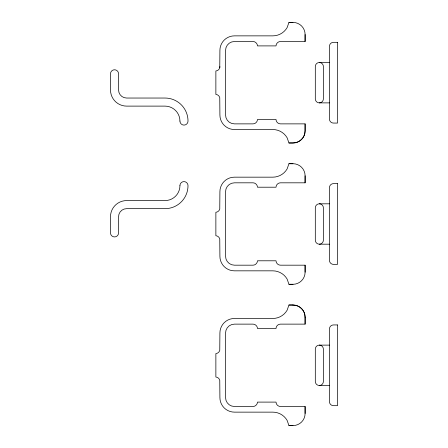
<?xml version="1.0" encoding="UTF-8"?>
<svg xmlns="http://www.w3.org/2000/svg" width="448" height="448" viewBox="0 0 448 448"><rect width="100%" height="100%" fill="white"/><g stroke="black" fill="none" stroke-linecap="round" stroke-linejoin="round"><path stroke-width="0.67" d="M305.099 317.128L305.099 324.128L280.465 324.128C278.113 324.117 276.024 326.15 276.024 328.513L257.454 328.513C257.46 326.15 255.366 324.117 253.014 324.128L234.444 324.128A8.882 8.882 0 0 0 225.562 333.01L225.562 397.606A8.882 8.882 0 0 0 234.444 406.487L253.014 406.487C255.366 406.498 257.46 404.466 257.454 402.102L276.03 402.102C276.024 404.466 278.118 406.498 280.47 406.487L305.099 406.487L305.099 413.487A12.113 12.113 0 0 1 292.986 425.6L288.949 425.6L287.134 420.414A16.537 16.537 0 0 0 272.826 412.138L234.444 412.138A14.532 14.532 0 0 1 219.906 397.606L219.761 380.307A4.446 4.446 0 0 0 216.614 377.166L215.869 377.065L215.869 353.55L216.619 353.45A4.446 4.446 0 0 0 219.761 350.308L219.906 333.01A14.532 14.532 0 0 1 234.444 318.472L272.826 318.472A16.537 16.537 0 0 0 287.134 310.195L288.949 305.015L292.986 305.015A12.113 12.113 0 0 1 305.099 317.128L305.094 324.128M305.099 175.818L305.099 182.818L280.465 182.818C278.113 182.806 276.024 184.845 276.024 187.208L257.454 187.208C257.46 184.845 255.366 182.806 253.014 182.818L234.444 182.818A8.882 8.882 0 0 0 225.557 191.699L225.562 256.301A8.882 8.882 0 0 0 234.444 265.182L253.014 265.182C255.366 265.194 257.46 263.155 257.454 260.792L276.03 260.792C276.024 263.155 278.118 265.194 280.47 265.182L305.099 265.182L305.099 272.182A12.113 12.113 0 0 1 292.986 284.295L288.949 284.295L287.134 279.11A16.537 16.537 0 0 0 272.826 270.833L234.444 270.833A14.532 14.532 0 0 1 219.906 256.301L219.761 238.997A4.446 4.446 0 0 0 216.619 235.855L215.869 235.76L215.869 212.24L216.619 212.145A4.446 4.446 0 0 0 219.761 209.003L219.906 191.699A14.532 14.532 0 0 1 234.444 177.167L272.826 177.167A16.537 16.537 0 0 0 287.134 168.89L288.949 163.705L292.986 163.705A12.113 12.113 0 0 1 305.099 175.818L305.094 182.818M305.099 34.513L305.099 41.513L280.465 41.513C278.113 41.502 276.024 43.534 276.024 45.898L257.454 45.898C257.46 43.534 255.366 41.502 253.014 41.513L234.444 41.513A8.882 8.882 0 0 0 225.562 50.394L225.562 114.99A8.882 8.882 0 0 0 234.444 123.872L253.014 123.872C255.366 123.883 257.46 121.85 257.454 119.487L276.03 119.487C276.024 121.85 278.118 123.883 280.47 123.872L305.099 123.872L305.099 130.872A12.113 12.113 0 0 1 292.986 142.985L288.949 142.985L287.134 137.799A16.537 16.537 0 0 0 272.826 129.522L234.444 129.528A14.532 14.532 0 0 1 219.906 114.99L219.761 97.692A4.446 4.446 0 0 0 216.619 94.55L215.869 94.45L215.869 70.935L216.619 70.834A4.446 4.446 0 0 0 219.761 67.693L219.906 50.394A14.532 14.532 0 0 1 234.444 35.862L272.826 35.862A16.537 16.537 0 0 0 287.134 27.586L288.949 22.4L292.986 22.4A12.113 12.113 0 0 1 305.099 34.513L305.094 41.513M288.943 142.985L292.964 142.968A12.113 12.113 0 0 0 305.077 130.861L305.094 123.872M305.094 265.182L305.099 272.182M305.094 406.487L305.099 413.487M219.761 67.693L219.906 66.573M292.953 22.434L288.943 22.4M292.953 163.738L288.943 163.705M288.943 305.015L292.986 305.015M288.943 284.295L292.986 284.295M288.943 425.6L292.986 425.6M329.437 102.878L319.34 102.878A4.038 4.038 0 0 1 315.308 98.84L315.308 66.545A4.038 4.038 0 0 1 319.34 62.507L329.437 62.507M329.437 244.188L319.34 244.188A4.038 4.038 0 0 1 315.308 240.15L315.308 207.85A4.038 4.038 0 0 1 319.34 203.812L329.437 203.812M329.437 385.493L319.34 385.493A4.038 4.038 0 0 1 315.308 381.455L315.308 349.16A4.038 4.038 0 0 1 319.34 345.122L329.437 345.122M292.953 305.043A12.113 12.113 0 0 1 305.066 317.156M179.934 185.646A4.038 4.038 0 0 1 183.971 181.608A4.038 4.038 0 0 1 188.009 185.646A23.01 23.01 0 0 1 164.998 208.662L126.638 208.656A8.075 8.075 0 0 0 118.563 216.731L118.569 232.887A4.038 4.038 0 0 1 114.531 236.925A4.038 4.038 0 0 1 110.494 232.887L110.488 216.731A16.15 16.15 0 0 1 126.638 200.581L164.998 200.586A14.941 14.941 0 0 0 179.939 185.651M179.939 121.055A4.038 4.038 0 0 0 183.977 125.093A4.038 4.038 0 0 0 188.014 121.055A23.01 23.01 0 0 0 164.993 98.039L126.638 98.039A8.075 8.075 0 0 1 118.569 89.964L118.563 73.814A4.038 4.038 0 0 0 114.526 69.776A4.038 4.038 0 0 0 110.488 73.814L110.494 89.964A16.15 16.15 0 0 0 126.644 106.114L164.998 106.114A14.941 14.941 0 0 1 179.934 121.05M319.34 62.507A4.038 4.038 0 0 1 323.378 66.545L323.378 98.84A4.038 4.038 0 0 1 319.34 102.878M319.34 345.122A4.038 4.038 0 0 1 323.378 349.16L323.378 381.455A4.038 4.038 0 0 1 319.34 385.493M319.34 203.812A4.038 4.038 0 0 1 323.378 207.85L323.378 240.15A4.038 4.038 0 0 1 319.34 244.188M337.512 42.319L333.474 42.319A4.038 4.038 0 0 0 329.437 46.357L329.437 119.028A4.038 4.038 0 0 0 333.474 123.066L337.512 123.066L337.512 42.319M337.512 183.624L333.474 183.624A4.038 4.038 0 0 0 329.437 187.662L329.437 260.338A4.038 4.038 0 0 0 333.474 264.376L337.512 264.376L337.512 183.624M337.512 324.934L333.474 324.934A4.038 4.038 0 0 0 329.437 328.972L329.437 401.643A4.038 4.038 0 0 0 333.474 405.681L337.512 405.681L337.512 324.934"/></g></svg>
